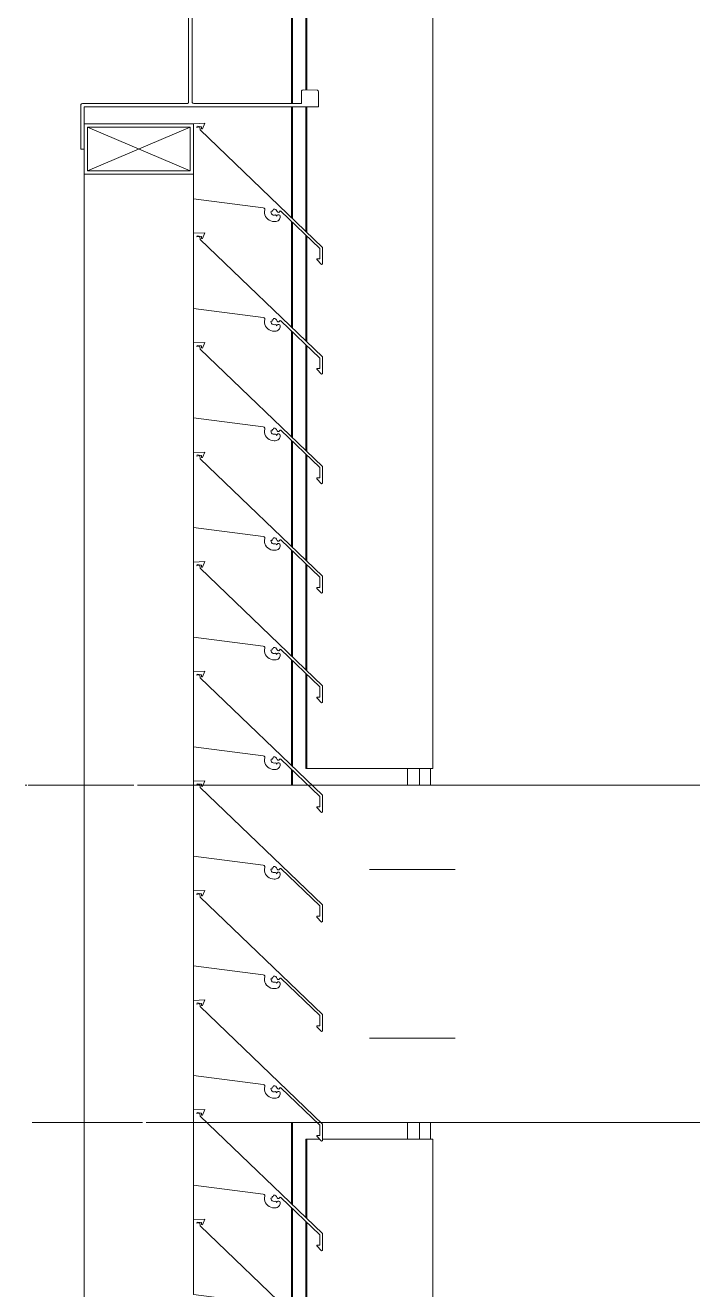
# Model space of a CAD drawing. Header units: millimetres. Extents: x -220592 to 404889, y -217665 to 38245.
# Drawn here: x 36718 to 37114, y -33871 to -33121 of the extents above; entities that cross this region are included whole.
import ezdxf

# ---------------------------------------------------------------- set-up
doc = ezdxf.new("R2010")
doc.units = ezdxf.units.MM
doc.linetypes.add('XKITLINE00', pattern=[0])
doc.linetypes.add('XKITLINE02', pattern=[4, 2, -2])
doc.layers.add('000 - 0_HIDE_OBJ_FRAMING_DEF_SUB_1', color=7, linetype='Continuous')
doc.layers.add('Bolt', color=7, linetype='Continuous', lineweight=0)
doc.layers.add('Part', color=7, linetype='Continuous', lineweight=0)

# ---------------------------------------------------------------- blocks, each defined once
blk = doc.blocks.new('*A13615')
at = {"layer": 'Part', "color": 7, "linetype": 'XKITLINE00', "lineweight": 0}
for p, q in [((-80.247799, 179.232111), (-80.247799, 188.152111)), ((-81.087973, 183.176245), (-81.087973, 184.136174)), ((-81.081868, 183.176246), (-81.081868, 184.136182)), ((-81.002505, 183.256123), (-81.002505, 184.056848)), ((-80.9964, 183.256069), (-80.9964, 184.056794)), ((-81.087973, 182.499842), (-81.087973, 183.156245)), ((-81.081868, 182.49398), (-81.081868, 183.156246)), ((-81.002505, 182.417777), (-81.002505, 183.15626)), ((-80.9964, 182.411916), (-80.9964, 183.156261)), ((-81.087973, 181.849842), (-81.087973, 182.478735)), ((-81.081868, 181.84398), (-81.081868, 182.472884)), ((-81.002505, 181.767777), (-81.002505, 182.396823)), ((-80.9964, 181.761916), (-80.9964, 182.390973)), ((-81.087973, 181.199842), (-81.087973, 181.828735)), ((-81.081868, 181.19398), (-81.081868, 181.822884)), ((-81.002505, 181.117777), (-81.002505, 181.746823)), ((-80.9964, 181.111916), (-80.9964, 181.740973)), ((-81.087973, 180.549842), (-81.087973, 181.178735)), ((-81.081868, 180.54398), (-81.081868, 181.172884)), ((-81.002505, 180.467777), (-81.002505, 181.096823)), ((-80.9964, 180.461916), (-80.9964, 181.090973)), ((-81.087973, 179.899842), (-81.087973, 180.528735)), ((-81.081868, 179.89398), (-81.081868, 180.522884)), ((-81.002505, 179.817777), (-81.002505, 180.446823)), ((-80.9964, 179.811916), (-80.9964, 180.440973)), ((-81.087973, 179.249842), (-81.087973, 179.878735)), ((-81.081868, 179.24398), (-81.081868, 179.872884)), ((-81.002505, 179.232111), (-81.002505, 179.796823)), ((-80.9964, 179.232111), (-80.9964, 179.790973)), ((-81.087973, 179.132111), (-81.087973, 179.228735)), ((-81.081868, 179.132111), (-81.081868, 179.222884)), ((-81.002505, 179.232111), (-80.9964, 179.232111)), ((-80.9964, 179.232111), (-80.247799, 179.232111)), ((-80.398146, 179.132111), (-80.398146, 179.232111)), ((-80.32794, 179.132111), (-80.32794, 179.232111)), ((-80.263061, 179.132111), (-80.263061, 179.232111))]:
    blk.add_line(p, q, dxfattribs=at)
blk = doc.blocks.new('*A13619')
at = {"layer": 'Bolt', "color": 7, "linetype": 'XKITLINE02', "lineweight": 0}
for p, q in [((-80.146082, 177.632098), (-80.624399, 177.632098)), ((-80.115732, 177.632098), (-80.594049, 177.632098))]:
    blk.add_line(p, q, dxfattribs=at)
blk = doc.blocks.new('*A13620')
at = {"layer": 'Bolt', "color": 7, "linetype": 'XKITLINE02', "lineweight": 0}
for p, q in [((-80.146082, 178.632111), (-80.624399, 178.632111)), ((-80.115732, 178.632111), (-80.594049, 178.632111))]:
    blk.add_line(p, q, dxfattribs=at)
blk = doc.blocks.new('*A14421')
at = {"layer": 'Part', "color": 7, "linetype": 'XKITLINE00', "lineweight": 0}
for p, q in [((-81.668236, 176.556123), (-81.668243, 176.110453)), ((-81.60055, 176.558745), (-81.668236, 176.556123)), ((-81.616085, 176.525258), (-81.60055, 176.558745)), ((-81.648356, 176.534428), (-81.64632, 176.541001)), ((-81.63134, 176.537332), (-81.648356, 176.534428)), ((-81.64632, 176.541001), (-81.621337, 176.537861)), ((-81.628443, 176.518789), (-81.63134, 176.537332)), ((-80.903321, 175.822543), (-81.628443, 176.518789)), ((-81.621337, 176.537861), (-81.621208, 176.52567)), ((-81.621208, 176.52567), (-81.616085, 176.525258)), ((-81.668243, 176.110453), (-81.254237, 176.057423)), ((-81.254237, 176.057423), (-81.249162, 176.055233)), ((-81.249162, 176.055233), (-81.246025, 176.050681)), ((-81.245786, 176.045159), (-81.247272, 176.035025)), ((-81.247272, 176.035025), (-81.246897, 176.024789)), ((-81.246025, 176.050681), (-81.245786, 176.045159)), ((-81.209279, 176.033625), (-81.201573, 176.034731)), ((-81.20871, 176.027141), (-81.209279, 176.033625)), ((-81.205908, 176.021267), (-81.20871, 176.027141)), ((-81.202743, 176.041791), (-81.195578, 176.042735)), ((-81.201573, 176.034731), (-81.202743, 176.041791)), ((-81.195578, 176.042735), (-81.193256, 176.050125)), ((-81.193256, 176.050125), (-81.186584, 176.049703)), ((-81.186584, 176.049703), (-81.180508, 176.046913)), ((-81.180508, 176.046913), (-81.175841, 176.042126)), ((-81.175841, 176.042126), (-81.172727, 176.034553)), ((-81.172727, 176.034553), (-81.168544, 176.030396)), ((-81.168544, 176.030396), (-81.16265, 176.03019)), ((-81.16265, 176.03019), (-81.158186, 176.034044)), ((-81.158186, 176.034044), (-81.154531, 176.038671)), ((-81.154531, 176.038671), (-81.149372, 176.037579)), ((-81.149372, 176.037579), (-80.918356, 175.816176)), ((-81.246897, 176.024789), (-81.244674, 176.01479)), ((-81.244674, 176.01479), (-81.240676, 176.00536)), ((-81.240676, 176.00536), (-81.235036, 175.99681)), ((-81.235036, 175.99681), (-81.22794, 175.989423)), ((-81.22794, 175.989423), (-81.219624, 175.983445)), ((-81.219624, 175.983445), (-81.210361, 175.979072)), ((-81.210361, 175.979072), (-81.20046, 175.976449)), ((-81.201226, 176.016745), (-81.205908, 176.021267)), ((-81.195258, 176.014147), (-81.201226, 176.016745)), ((-81.20046, 175.976449), (-81.190247, 175.975664)), ((-81.188758, 176.013803), (-81.195258, 176.014147)), ((-81.190247, 175.975664), (-81.183448, 175.975762)), ((-81.18284, 176.014708), (-81.188758, 176.013803)), ((-81.183448, 175.975762), (-81.17772, 175.976398)), ((-81.178029, 176.012301), (-81.18284, 176.014708)), ((-81.175999, 176.00732), (-81.178029, 176.012301)), ((-81.17772, 175.976398), (-81.172219, 175.978117)), ((-81.173057, 176.012792), (-81.175999, 176.00732)), ((-81.1679, 176.01601), (-81.173057, 176.012792)), ((-81.172219, 175.978117), (-81.167149, 175.980857)), ((-81.161823, 176.015998), (-81.1679, 176.01601)), ((-81.167149, 175.980857), (-81.162695, 175.984515)), ((-81.162695, 175.984515), (-81.159024, 175.988958)), ((-81.156679, 176.012761), (-81.161823, 176.015998)), ((-81.159024, 175.988958), (-81.15627, 175.994021)), ((-81.154039, 176.007287), (-81.156679, 176.012761)), ((-81.15627, 175.994021), (-81.154535, 175.999517)), ((-81.154535, 175.999517), (-81.154039, 176.007287)), ((-80.918356, 175.816176), (-80.918699, 175.75483)), ((-80.903874, 175.723392), (-80.903321, 175.822543)), ((-80.936119, 175.754733), (-80.937204, 175.749812)), ((-80.937204, 175.749812), (-80.908555, 175.720923)), ((-80.918699, 175.75483), (-80.936119, 175.754733)), ((-80.908555, 175.720923), (-80.903874, 175.723392))]:
    blk.add_line(p, q, dxfattribs=at)
blk = doc.blocks.new('*A14422')
at = {"layer": 'Part', "color": 7, "linetype": 'XKITLINE00', "lineweight": 0}
for p, q in [((-81.668236, 177.206123), (-81.668243, 176.760453)), ((-81.60055, 177.208745), (-81.668236, 177.206123)), ((-81.648356, 177.184428), (-81.64632, 177.191001)), ((-81.63134, 177.187332), (-81.648356, 177.184428)), ((-81.64632, 177.191001), (-81.621337, 177.187861)), ((-81.628443, 177.168789), (-81.63134, 177.187332)), ((-80.903321, 176.472543), (-81.628443, 177.168789)), ((-81.621337, 177.187861), (-81.621208, 177.17567)), ((-81.621208, 177.17567), (-81.616085, 177.175258)), ((-81.616085, 177.175258), (-81.60055, 177.208745)), ((-81.668243, 176.760453), (-81.254237, 176.707423)), ((-81.254237, 176.707423), (-81.249162, 176.705233)), ((-81.249162, 176.705233), (-81.246025, 176.700681)), ((-81.246025, 176.700681), (-81.245786, 176.695159)), ((-81.195578, 176.692735), (-81.193256, 176.700125)), ((-81.193256, 176.700125), (-81.186584, 176.699703)), ((-81.245786, 176.695159), (-81.247272, 176.685025)), ((-81.247272, 176.685025), (-81.246897, 176.674789)), ((-81.246897, 176.674789), (-81.244674, 176.66479)), ((-81.244674, 176.66479), (-81.240676, 176.65536)), ((-81.240676, 176.65536), (-81.235036, 176.64681)), ((-81.235036, 176.64681), (-81.22794, 176.639423)), ((-81.22794, 176.639423), (-81.219624, 176.633445)), ((-81.219624, 176.633445), (-81.210361, 176.629072)), ((-81.210361, 176.629072), (-81.20046, 176.626449)), ((-81.209279, 176.683625), (-81.201573, 176.684731)), ((-81.20871, 176.677141), (-81.209279, 176.683625)), ((-81.205908, 176.671267), (-81.20871, 176.677141)), ((-81.201226, 176.666745), (-81.205908, 176.671267)), ((-81.202743, 176.691791), (-81.195578, 176.692735)), ((-81.201573, 176.684731), (-81.202743, 176.691791)), ((-81.195258, 176.664147), (-81.201226, 176.666745)), ((-81.20046, 176.626449), (-81.190247, 176.625664)), ((-81.188758, 176.663803), (-81.195258, 176.664147)), ((-81.190247, 176.625664), (-81.183448, 176.625762)), ((-81.18284, 176.664708), (-81.188758, 176.663803)), ((-81.186584, 176.699703), (-81.180508, 176.696913)), ((-81.183448, 176.625762), (-81.17772, 176.626398)), ((-81.178029, 176.662301), (-81.18284, 176.664708)), ((-81.180508, 176.696913), (-81.175841, 176.692126)), ((-81.175999, 176.65732), (-81.178029, 176.662301)), ((-81.17772, 176.626398), (-81.172219, 176.628117)), ((-81.173057, 176.662792), (-81.175999, 176.65732)), ((-81.175841, 176.692126), (-81.172727, 176.684553)), ((-81.1679, 176.66601), (-81.173057, 176.662792)), ((-81.172727, 176.684553), (-81.168544, 176.680396)), ((-81.172219, 176.628117), (-81.167149, 176.630857)), ((-81.168544, 176.680396), (-81.16265, 176.68019)), ((-81.161823, 176.665998), (-81.1679, 176.66601)), ((-81.167149, 176.630857), (-81.162695, 176.634515)), ((-81.162695, 176.634515), (-81.159024, 176.638958)), ((-81.16265, 176.68019), (-81.158186, 176.684044)), ((-81.156679, 176.662761), (-81.161823, 176.665998)), ((-81.159024, 176.638958), (-81.15627, 176.644021)), ((-81.158186, 176.684044), (-81.154531, 176.688671)), ((-81.154039, 176.657287), (-81.156679, 176.662761)), ((-81.15627, 176.644021), (-81.154535, 176.649517)), ((-81.154535, 176.649517), (-81.154039, 176.657287)), ((-81.154531, 176.688671), (-81.149372, 176.687579)), ((-81.149372, 176.687579), (-80.918356, 176.466176)), ((-80.936119, 176.404733), (-80.937204, 176.399812)), ((-80.918699, 176.40483), (-80.936119, 176.404733)), ((-80.918356, 176.466176), (-80.918699, 176.40483)), ((-80.903874, 176.373392), (-80.903321, 176.472543)), ((-80.937204, 176.399812), (-80.908555, 176.370923)), ((-80.908555, 176.370923), (-80.903874, 176.373392))]:
    blk.add_line(p, q, dxfattribs=at)
blk = doc.blocks.new('*A14423')
at = {"layer": 'Part', "color": 7, "linetype": 'XKITLINE00', "lineweight": 0}
for p, q in [((-81.668236, 177.856123), (-81.668243, 177.410453)), ((-81.60055, 177.858745), (-81.668236, 177.856123)), ((-81.648356, 177.834428), (-81.64632, 177.841001)), ((-81.63134, 177.837332), (-81.648356, 177.834428)), ((-81.64632, 177.841001), (-81.621337, 177.837861)), ((-81.628443, 177.818789), (-81.63134, 177.837332)), ((-81.621337, 177.837861), (-81.621208, 177.82567)), ((-81.621208, 177.82567), (-81.616085, 177.825258)), ((-81.616085, 177.825258), (-81.60055, 177.858745)), ((-80.903321, 177.122543), (-81.628443, 177.818789)), ((-81.668243, 177.410453), (-81.254237, 177.357423)), ((-81.254237, 177.357423), (-81.249162, 177.355233)), ((-81.249162, 177.355233), (-81.246025, 177.350681)), ((-81.245786, 177.345159), (-81.247272, 177.335025)), ((-81.247272, 177.335025), (-81.246897, 177.324789)), ((-81.246897, 177.324789), (-81.244674, 177.31479)), ((-81.246025, 177.350681), (-81.245786, 177.345159)), ((-81.244674, 177.31479), (-81.240676, 177.30536)), ((-81.240676, 177.30536), (-81.235036, 177.29681)), ((-81.209279, 177.333625), (-81.201573, 177.334731)), ((-81.20871, 177.327141), (-81.209279, 177.333625)), ((-81.205908, 177.321267), (-81.20871, 177.327141)), ((-81.201226, 177.316745), (-81.205908, 177.321267)), ((-81.202743, 177.341791), (-81.195578, 177.342735)), ((-81.201573, 177.334731), (-81.202743, 177.341791)), ((-81.195258, 177.314147), (-81.201226, 177.316745)), ((-81.195578, 177.342735), (-81.193256, 177.350125)), ((-81.188758, 177.313803), (-81.195258, 177.314147)), ((-81.193256, 177.350125), (-81.186584, 177.349703)), ((-81.18284, 177.314708), (-81.188758, 177.313803)), ((-81.186584, 177.349703), (-81.180508, 177.346913)), ((-81.178029, 177.312301), (-81.18284, 177.314708)), ((-81.180508, 177.346913), (-81.175841, 177.342126)), ((-81.175999, 177.30732), (-81.178029, 177.312301)), ((-81.173057, 177.312792), (-81.175999, 177.30732)), ((-81.175841, 177.342126), (-81.172727, 177.334553)), ((-81.1679, 177.31601), (-81.173057, 177.312792)), ((-81.172727, 177.334553), (-81.168544, 177.330396)), ((-81.168544, 177.330396), (-81.16265, 177.33019)), ((-81.161823, 177.315998), (-81.1679, 177.31601)), ((-81.16265, 177.33019), (-81.158186, 177.334044)), ((-81.156679, 177.312761), (-81.161823, 177.315998)), ((-81.158186, 177.334044), (-81.154531, 177.338671)), ((-81.154039, 177.307287), (-81.156679, 177.312761)), ((-81.154535, 177.299517), (-81.154039, 177.307287)), ((-81.154531, 177.338671), (-81.149372, 177.337579)), ((-81.149372, 177.337579), (-80.918356, 177.116176)), ((-81.235036, 177.29681), (-81.22794, 177.289423)), ((-81.22794, 177.289423), (-81.219624, 177.283445)), ((-81.219624, 177.283445), (-81.210361, 177.279072)), ((-81.210361, 177.279072), (-81.20046, 177.276449)), ((-81.20046, 177.276449), (-81.190247, 177.275664)), ((-81.190247, 177.275664), (-81.183448, 177.275762)), ((-81.183448, 177.275762), (-81.17772, 177.276398)), ((-81.17772, 177.276398), (-81.172219, 177.278117)), ((-81.172219, 177.278117), (-81.167149, 177.280857)), ((-81.167149, 177.280857), (-81.162695, 177.284515)), ((-81.162695, 177.284515), (-81.159024, 177.288958)), ((-81.159024, 177.288958), (-81.15627, 177.294021)), ((-81.15627, 177.294021), (-81.154535, 177.299517)), ((-80.918356, 177.116176), (-80.918699, 177.05483)), ((-80.903874, 177.023392), (-80.903321, 177.122543)), ((-80.936119, 177.054733), (-80.937204, 177.049812)), ((-80.937204, 177.049812), (-80.908555, 177.020923)), ((-80.918699, 177.05483), (-80.936119, 177.054733)), ((-80.908555, 177.020923), (-80.903874, 177.023392))]:
    blk.add_line(p, q, dxfattribs=at)
blk = doc.blocks.new('*A14424')
at = {"layer": 'Part', "color": 7, "linetype": 'XKITLINE00', "lineweight": 0}
for p, q in [((-81.668236, 178.506123), (-81.668243, 178.060453)), ((-81.60055, 178.508745), (-81.668236, 178.506123)), ((-81.616085, 178.475258), (-81.60055, 178.508745)), ((-81.648356, 178.484428), (-81.64632, 178.491001)), ((-81.63134, 178.487332), (-81.648356, 178.484428)), ((-81.64632, 178.491001), (-81.621337, 178.487861)), ((-81.628443, 178.468789), (-81.63134, 178.487332)), ((-80.903321, 177.772543), (-81.628443, 178.468789)), ((-81.621337, 178.487861), (-81.621208, 178.47567)), ((-81.621208, 178.47567), (-81.616085, 178.475258)), ((-81.668243, 178.060453), (-81.254237, 178.007423)), ((-81.254237, 178.007423), (-81.249162, 178.005233)), ((-81.249162, 178.005233), (-81.246025, 178.000681)), ((-81.245786, 177.995159), (-81.247272, 177.985025)), ((-81.247272, 177.985025), (-81.246897, 177.974789)), ((-81.246025, 178.000681), (-81.245786, 177.995159)), ((-81.209279, 177.983625), (-81.201573, 177.984731)), ((-81.20871, 177.977141), (-81.209279, 177.983625)), ((-81.205908, 177.971267), (-81.20871, 177.977141)), ((-81.202743, 177.991791), (-81.195578, 177.992735)), ((-81.201573, 177.984731), (-81.202743, 177.991791)), ((-81.195578, 177.992735), (-81.193256, 178.000125)), ((-81.193256, 178.000125), (-81.186584, 177.999703)), ((-81.186584, 177.999703), (-81.180508, 177.996913)), ((-81.180508, 177.996913), (-81.175841, 177.992126)), ((-81.175841, 177.992126), (-81.172727, 177.984553)), ((-81.172727, 177.984553), (-81.168544, 177.980396)), ((-81.168544, 177.980396), (-81.16265, 177.98019)), ((-81.16265, 177.98019), (-81.158186, 177.984044)), ((-81.158186, 177.984044), (-81.154531, 177.988671)), ((-81.154531, 177.988671), (-81.149372, 177.987579)), ((-81.149372, 177.987579), (-80.918356, 177.766176)), ((-81.246897, 177.974789), (-81.244674, 177.96479)), ((-81.244674, 177.96479), (-81.240676, 177.95536)), ((-81.240676, 177.95536), (-81.235036, 177.94681)), ((-81.235036, 177.94681), (-81.22794, 177.939423)), ((-81.22794, 177.939423), (-81.219624, 177.933445)), ((-81.219624, 177.933445), (-81.210361, 177.929072)), ((-81.210361, 177.929072), (-81.20046, 177.926449)), ((-81.201226, 177.966745), (-81.205908, 177.971267)), ((-81.195258, 177.964147), (-81.201226, 177.966745)), ((-81.20046, 177.926449), (-81.190247, 177.925664)), ((-81.188758, 177.963803), (-81.195258, 177.964147)), ((-81.190247, 177.925664), (-81.183448, 177.925762)), ((-81.18284, 177.964708), (-81.188758, 177.963803)), ((-81.183448, 177.925762), (-81.17772, 177.926398)), ((-81.178029, 177.962301), (-81.18284, 177.964708)), ((-81.175999, 177.95732), (-81.178029, 177.962301)), ((-81.17772, 177.926398), (-81.172219, 177.928117)), ((-81.173057, 177.962792), (-81.175999, 177.95732)), ((-81.1679, 177.96601), (-81.173057, 177.962792)), ((-81.172219, 177.928117), (-81.167149, 177.930857)), ((-81.161823, 177.965998), (-81.1679, 177.96601)), ((-81.167149, 177.930857), (-81.162695, 177.934515)), ((-81.162695, 177.934515), (-81.159024, 177.938958)), ((-81.156679, 177.962761), (-81.161823, 177.965998)), ((-81.159024, 177.938958), (-81.15627, 177.944021)), ((-81.154039, 177.957287), (-81.156679, 177.962761)), ((-81.15627, 177.944021), (-81.154535, 177.949517)), ((-81.154535, 177.949517), (-81.154039, 177.957287)), ((-80.918356, 177.766176), (-80.918699, 177.70483)), ((-80.903874, 177.673392), (-80.903321, 177.772543)), ((-80.936119, 177.704733), (-80.937204, 177.699812)), ((-80.937204, 177.699812), (-80.908555, 177.670923)), ((-80.918699, 177.70483), (-80.936119, 177.704733)), ((-80.908555, 177.670923), (-80.903874, 177.673392))]:
    blk.add_line(p, q, dxfattribs=at)
blk = doc.blocks.new('*A14425')
at = {"layer": 'Part', "color": 7, "linetype": 'XKITLINE00', "lineweight": 0}
for p, q in [((-81.668236, 179.156123), (-81.668243, 178.710453)), ((-81.60055, 179.158745), (-81.668236, 179.156123)), ((-81.648356, 179.134428), (-81.64632, 179.141001)), ((-81.63134, 179.137332), (-81.648356, 179.134428)), ((-81.64632, 179.141001), (-81.621337, 179.137861)), ((-81.628443, 179.118789), (-81.63134, 179.137332)), ((-80.903321, 178.422543), (-81.628443, 179.118789)), ((-81.621337, 179.137861), (-81.621208, 179.12567)), ((-81.621208, 179.12567), (-81.616085, 179.125258)), ((-81.616085, 179.125258), (-81.60055, 179.158745)), ((-81.668243, 178.710453), (-81.254237, 178.657423)), ((-81.254237, 178.657423), (-81.249162, 178.655233)), ((-81.249162, 178.655233), (-81.246025, 178.650681)), ((-81.246025, 178.650681), (-81.245786, 178.645159)), ((-81.195578, 178.642735), (-81.193256, 178.650125)), ((-81.193256, 178.650125), (-81.186584, 178.649703)), ((-81.245786, 178.645159), (-81.247272, 178.635025)), ((-81.247272, 178.635025), (-81.246897, 178.624789)), ((-81.246897, 178.624789), (-81.244674, 178.61479)), ((-81.244674, 178.61479), (-81.240676, 178.60536)), ((-81.240676, 178.60536), (-81.235036, 178.59681)), ((-81.235036, 178.59681), (-81.22794, 178.589423)), ((-81.22794, 178.589423), (-81.219624, 178.583445)), ((-81.219624, 178.583445), (-81.210361, 178.579072)), ((-81.210361, 178.579072), (-81.20046, 178.576449)), ((-81.209279, 178.633625), (-81.201573, 178.634731)), ((-81.20871, 178.627141), (-81.209279, 178.633625)), ((-81.205908, 178.621267), (-81.20871, 178.627141)), ((-81.201226, 178.616745), (-81.205908, 178.621267)), ((-81.202743, 178.641791), (-81.195578, 178.642735)), ((-81.201573, 178.634731), (-81.202743, 178.641791)), ((-81.195258, 178.614147), (-81.201226, 178.616745)), ((-81.20046, 178.576449), (-81.190247, 178.575664)), ((-81.188758, 178.613803), (-81.195258, 178.614147)), ((-81.190247, 178.575664), (-81.183448, 178.575762)), ((-81.18284, 178.614708), (-81.188758, 178.613803)), ((-81.186584, 178.649703), (-81.180508, 178.646913)), ((-81.183448, 178.575762), (-81.17772, 178.576398)), ((-81.178029, 178.612301), (-81.18284, 178.614708)), ((-81.180508, 178.646913), (-81.175841, 178.642126)), ((-81.175999, 178.60732), (-81.178029, 178.612301)), ((-81.17772, 178.576398), (-81.172219, 178.578117)), ((-81.173057, 178.612792), (-81.175999, 178.60732)), ((-81.175841, 178.642126), (-81.172727, 178.634553)), ((-81.1679, 178.61601), (-81.173057, 178.612792)), ((-81.172727, 178.634553), (-81.168544, 178.630396)), ((-81.172219, 178.578117), (-81.167149, 178.580857)), ((-81.168544, 178.630396), (-81.16265, 178.63019)), ((-81.161823, 178.615998), (-81.1679, 178.61601)), ((-81.167149, 178.580857), (-81.162695, 178.584515)), ((-81.162695, 178.584515), (-81.159024, 178.588958)), ((-81.16265, 178.63019), (-81.158186, 178.634044)), ((-81.156679, 178.612761), (-81.161823, 178.615998)), ((-81.159024, 178.588958), (-81.15627, 178.594021)), ((-81.158186, 178.634044), (-81.154531, 178.638671)), ((-81.154039, 178.607287), (-81.156679, 178.612761)), ((-81.15627, 178.594021), (-81.154535, 178.599517)), ((-81.154535, 178.599517), (-81.154039, 178.607287)), ((-81.154531, 178.638671), (-81.149372, 178.637579)), ((-81.149372, 178.637579), (-80.918356, 178.416176)), ((-80.936119, 178.354733), (-80.937204, 178.349812)), ((-80.918699, 178.35483), (-80.936119, 178.354733)), ((-80.918356, 178.416176), (-80.918699, 178.35483)), ((-80.903874, 178.323392), (-80.903321, 178.422543)), ((-80.937204, 178.349812), (-80.908555, 178.320923)), ((-80.908555, 178.320923), (-80.903874, 178.323392))]:
    blk.add_line(p, q, dxfattribs=at)
blk = doc.blocks.new('*A14426')
at = {"layer": 'Part', "color": 7, "linetype": 'XKITLINE00', "lineweight": 0}
for p, q in [((-81.668236, 179.806123), (-81.668243, 179.360453)), ((-81.60055, 179.808745), (-81.668236, 179.806123)), ((-81.648356, 179.784428), (-81.64632, 179.791001)), ((-81.63134, 179.787332), (-81.648356, 179.784428)), ((-81.64632, 179.791001), (-81.621337, 179.787861)), ((-81.628443, 179.768789), (-81.63134, 179.787332)), ((-81.621337, 179.787861), (-81.621208, 179.77567)), ((-81.621208, 179.77567), (-81.616085, 179.775258)), ((-81.616085, 179.775258), (-81.60055, 179.808745)), ((-80.903321, 179.072543), (-81.628443, 179.768789)), ((-81.668243, 179.360453), (-81.254237, 179.307423)), ((-81.254237, 179.307423), (-81.249162, 179.305233)), ((-81.249162, 179.305233), (-81.246025, 179.300681)), ((-81.245786, 179.295159), (-81.247272, 179.285025)), ((-81.247272, 179.285025), (-81.246897, 179.274789)), ((-81.246897, 179.274789), (-81.244674, 179.26479)), ((-81.246025, 179.300681), (-81.245786, 179.295159)), ((-81.244674, 179.26479), (-81.240676, 179.25536)), ((-81.240676, 179.25536), (-81.235036, 179.24681)), ((-81.209279, 179.283625), (-81.201573, 179.284731)), ((-81.20871, 179.277141), (-81.209279, 179.283625)), ((-81.205908, 179.271267), (-81.20871, 179.277141)), ((-81.201226, 179.266745), (-81.205908, 179.271267)), ((-81.202743, 179.291791), (-81.195578, 179.292735)), ((-81.201573, 179.284731), (-81.202743, 179.291791)), ((-81.195258, 179.264147), (-81.201226, 179.266745)), ((-81.195578, 179.292735), (-81.193256, 179.300125)), ((-81.188758, 179.263803), (-81.195258, 179.264147)), ((-81.193256, 179.300125), (-81.186584, 179.299703)), ((-81.18284, 179.264708), (-81.188758, 179.263803)), ((-81.186584, 179.299703), (-81.180508, 179.296913)), ((-81.178029, 179.262301), (-81.18284, 179.264708)), ((-81.180508, 179.296913), (-81.175841, 179.292126)), ((-81.175999, 179.25732), (-81.178029, 179.262301)), ((-81.173057, 179.262792), (-81.175999, 179.25732)), ((-81.175841, 179.292126), (-81.172727, 179.284553)), ((-81.1679, 179.26601), (-81.173057, 179.262792)), ((-81.172727, 179.284553), (-81.168544, 179.280396)), ((-81.168544, 179.280396), (-81.16265, 179.28019)), ((-81.161823, 179.265998), (-81.1679, 179.26601)), ((-81.16265, 179.28019), (-81.158186, 179.284044)), ((-81.156679, 179.262761), (-81.161823, 179.265998)), ((-81.158186, 179.284044), (-81.154531, 179.288671)), ((-81.154039, 179.257287), (-81.156679, 179.262761)), ((-81.154535, 179.249517), (-81.154039, 179.257287)), ((-81.154531, 179.288671), (-81.149372, 179.287579)), ((-81.149372, 179.287579), (-80.918356, 179.066176)), ((-81.235036, 179.24681), (-81.22794, 179.239423)), ((-81.22794, 179.239423), (-81.219624, 179.233445)), ((-81.219624, 179.233445), (-81.210361, 179.229072)), ((-81.210361, 179.229072), (-81.20046, 179.226449)), ((-81.20046, 179.226449), (-81.190247, 179.225664)), ((-81.190247, 179.225664), (-81.183448, 179.225762)), ((-81.183448, 179.225762), (-81.17772, 179.226398)), ((-81.17772, 179.226398), (-81.172219, 179.228117)), ((-81.172219, 179.228117), (-81.167149, 179.230857)), ((-81.167149, 179.230857), (-81.162695, 179.234515)), ((-81.162695, 179.234515), (-81.159024, 179.238958)), ((-81.159024, 179.238958), (-81.15627, 179.244021)), ((-81.15627, 179.244021), (-81.154535, 179.249517)), ((-80.918356, 179.066176), (-80.918699, 179.00483)), ((-80.903874, 178.973392), (-80.903321, 179.072543)), ((-80.936119, 179.004733), (-80.937204, 178.999812)), ((-80.937204, 178.999812), (-80.908555, 178.970923)), ((-80.918699, 179.00483), (-80.936119, 179.004733)), ((-80.908555, 178.970923), (-80.903874, 178.973392))]:
    blk.add_line(p, q, dxfattribs=at)
blk = doc.blocks.new('*A14427')
at = {"layer": 'Part', "color": 7, "linetype": 'XKITLINE00', "lineweight": 0}
for p, q in [((-81.668236, 180.456123), (-81.668243, 180.010453)), ((-81.60055, 180.458745), (-81.668236, 180.456123)), ((-81.616085, 180.425258), (-81.60055, 180.458745)), ((-81.648356, 180.434428), (-81.64632, 180.441001)), ((-81.63134, 180.437332), (-81.648356, 180.434428)), ((-81.64632, 180.441001), (-81.621337, 180.437861)), ((-81.628443, 180.418789), (-81.63134, 180.437332)), ((-80.903321, 179.722543), (-81.628443, 180.418789)), ((-81.621337, 180.437861), (-81.621208, 180.42567)), ((-81.621208, 180.42567), (-81.616085, 180.425258)), ((-81.668243, 180.010453), (-81.254237, 179.957423)), ((-81.254237, 179.957423), (-81.249162, 179.955233)), ((-81.249162, 179.955233), (-81.246025, 179.950681)), ((-81.245786, 179.945159), (-81.247272, 179.935025)), ((-81.247272, 179.935025), (-81.246897, 179.924789)), ((-81.246025, 179.950681), (-81.245786, 179.945159)), ((-81.209279, 179.933625), (-81.201573, 179.934731)), ((-81.20871, 179.927141), (-81.209279, 179.933625)), ((-81.205908, 179.921267), (-81.20871, 179.927141)), ((-81.202743, 179.941791), (-81.195578, 179.942735)), ((-81.201573, 179.934731), (-81.202743, 179.941791)), ((-81.195578, 179.942735), (-81.193256, 179.950125)), ((-81.193256, 179.950125), (-81.186584, 179.949703)), ((-81.186584, 179.949703), (-81.180508, 179.946913)), ((-81.180508, 179.946913), (-81.175841, 179.942126)), ((-81.175841, 179.942126), (-81.172727, 179.934553)), ((-81.172727, 179.934553), (-81.168544, 179.930396)), ((-81.168544, 179.930396), (-81.16265, 179.93019)), ((-81.16265, 179.93019), (-81.158186, 179.934044)), ((-81.158186, 179.934044), (-81.154531, 179.938671)), ((-81.154531, 179.938671), (-81.149372, 179.937579)), ((-81.149372, 179.937579), (-80.918356, 179.716176)), ((-81.246897, 179.924789), (-81.244674, 179.91479)), ((-81.244674, 179.91479), (-81.240676, 179.90536)), ((-81.240676, 179.90536), (-81.235036, 179.89681)), ((-81.235036, 179.89681), (-81.22794, 179.889423)), ((-81.22794, 179.889423), (-81.219624, 179.883445)), ((-81.219624, 179.883445), (-81.210361, 179.879072)), ((-81.210361, 179.879072), (-81.20046, 179.876449)), ((-81.201226, 179.916745), (-81.205908, 179.921267)), ((-81.195258, 179.914147), (-81.201226, 179.916745)), ((-81.20046, 179.876449), (-81.190247, 179.875664)), ((-81.188758, 179.913803), (-81.195258, 179.914147)), ((-81.190247, 179.875664), (-81.183448, 179.875762)), ((-81.18284, 179.914708), (-81.188758, 179.913803)), ((-81.183448, 179.875762), (-81.17772, 179.876398)), ((-81.178029, 179.912301), (-81.18284, 179.914708)), ((-81.175999, 179.90732), (-81.178029, 179.912301)), ((-81.17772, 179.876398), (-81.172219, 179.878117)), ((-81.173057, 179.912792), (-81.175999, 179.90732)), ((-81.1679, 179.91601), (-81.173057, 179.912792)), ((-81.172219, 179.878117), (-81.167149, 179.880857)), ((-81.161823, 179.915998), (-81.1679, 179.91601)), ((-81.167149, 179.880857), (-81.162695, 179.884515)), ((-81.162695, 179.884515), (-81.159024, 179.888958)), ((-81.156679, 179.912761), (-81.161823, 179.915998)), ((-81.159024, 179.888958), (-81.15627, 179.894021)), ((-81.154039, 179.907287), (-81.156679, 179.912761)), ((-81.15627, 179.894021), (-81.154535, 179.899517)), ((-81.154535, 179.899517), (-81.154039, 179.907287)), ((-80.918356, 179.716176), (-80.918699, 179.65483)), ((-80.903874, 179.623392), (-80.903321, 179.722543)), ((-80.936119, 179.654733), (-80.937204, 179.649812)), ((-80.937204, 179.649812), (-80.908555, 179.620923)), ((-80.918699, 179.65483), (-80.936119, 179.654733)), ((-80.908555, 179.620923), (-80.903874, 179.623392))]:
    blk.add_line(p, q, dxfattribs=at)
blk = doc.blocks.new('*A14428')
at = {"layer": 'Part', "color": 7, "linetype": 'XKITLINE00', "lineweight": 0}
for p, q in [((-81.668236, 181.106123), (-81.668243, 180.660453)), ((-81.60055, 181.108745), (-81.668236, 181.106123)), ((-81.648356, 181.084428), (-81.64632, 181.091001)), ((-81.63134, 181.087332), (-81.648356, 181.084428)), ((-81.64632, 181.091001), (-81.621337, 181.087861)), ((-81.628443, 181.068789), (-81.63134, 181.087332)), ((-80.903321, 180.372543), (-81.628443, 181.068789)), ((-81.621337, 181.087861), (-81.621208, 181.07567)), ((-81.621208, 181.07567), (-81.616085, 181.075258)), ((-81.616085, 181.075258), (-81.60055, 181.108745)), ((-81.668243, 180.660453), (-81.254237, 180.607423)), ((-81.254237, 180.607423), (-81.249162, 180.605233)), ((-81.249162, 180.605233), (-81.246025, 180.600681)), ((-81.246025, 180.600681), (-81.245786, 180.595159)), ((-81.195578, 180.592735), (-81.193256, 180.600125)), ((-81.193256, 180.600125), (-81.186584, 180.599703)), ((-81.245786, 180.595159), (-81.247272, 180.585025)), ((-81.247272, 180.585025), (-81.246897, 180.574789)), ((-81.246897, 180.574789), (-81.244674, 180.56479)), ((-81.244674, 180.56479), (-81.240676, 180.55536)), ((-81.240676, 180.55536), (-81.235036, 180.54681)), ((-81.235036, 180.54681), (-81.22794, 180.539423)), ((-81.22794, 180.539423), (-81.219624, 180.533445)), ((-81.219624, 180.533445), (-81.210361, 180.529072)), ((-81.210361, 180.529072), (-81.20046, 180.526449)), ((-81.209279, 180.583625), (-81.201573, 180.584731)), ((-81.20871, 180.577141), (-81.209279, 180.583625)), ((-81.205908, 180.571267), (-81.20871, 180.577141)), ((-81.201226, 180.566745), (-81.205908, 180.571267)), ((-81.202743, 180.591791), (-81.195578, 180.592735)), ((-81.201573, 180.584731), (-81.202743, 180.591791)), ((-81.195258, 180.564147), (-81.201226, 180.566745)), ((-81.20046, 180.526449), (-81.190247, 180.525664)), ((-81.188758, 180.563803), (-81.195258, 180.564147)), ((-81.190247, 180.525664), (-81.183448, 180.525762)), ((-81.18284, 180.564708), (-81.188758, 180.563803)), ((-81.186584, 180.599703), (-81.180508, 180.596913)), ((-81.183448, 180.525762), (-81.17772, 180.526398)), ((-81.178029, 180.562301), (-81.18284, 180.564708)), ((-81.180508, 180.596913), (-81.175841, 180.592126)), ((-81.175999, 180.55732), (-81.178029, 180.562301)), ((-81.17772, 180.526398), (-81.172219, 180.528117)), ((-81.173057, 180.562792), (-81.175999, 180.55732)), ((-81.175841, 180.592126), (-81.172727, 180.584553)), ((-81.1679, 180.56601), (-81.173057, 180.562792)), ((-81.172727, 180.584553), (-81.168544, 180.580396)), ((-81.172219, 180.528117), (-81.167149, 180.530857)), ((-81.168544, 180.580396), (-81.16265, 180.58019)), ((-81.161823, 180.565998), (-81.1679, 180.56601)), ((-81.167149, 180.530857), (-81.162695, 180.534515)), ((-81.162695, 180.534515), (-81.159024, 180.538958)), ((-81.16265, 180.58019), (-81.158186, 180.584044)), ((-81.156679, 180.562761), (-81.161823, 180.565998)), ((-81.159024, 180.538958), (-81.15627, 180.544021)), ((-81.158186, 180.584044), (-81.154531, 180.588671)), ((-81.154039, 180.557287), (-81.156679, 180.562761)), ((-81.15627, 180.544021), (-81.154535, 180.549517)), ((-81.154535, 180.549517), (-81.154039, 180.557287)), ((-81.154531, 180.588671), (-81.149372, 180.587579)), ((-81.149372, 180.587579), (-80.918356, 180.366176)), ((-80.936119, 180.304733), (-80.937204, 180.299812)), ((-80.918699, 180.30483), (-80.936119, 180.304733)), ((-80.918356, 180.366176), (-80.918699, 180.30483)), ((-80.903874, 180.273392), (-80.903321, 180.372543)), ((-80.937204, 180.299812), (-80.908555, 180.270923)), ((-80.908555, 180.270923), (-80.903874, 180.273392))]:
    blk.add_line(p, q, dxfattribs=at)
blk = doc.blocks.new('*A14429')
at = {"layer": 'Part', "color": 7, "linetype": 'XKITLINE00', "lineweight": 0}
for p, q in [((-81.668236, 181.756123), (-81.668243, 181.310453)), ((-81.60055, 181.758745), (-81.668236, 181.756123)), ((-81.648356, 181.734428), (-81.64632, 181.741001)), ((-81.63134, 181.737332), (-81.648356, 181.734428)), ((-81.64632, 181.741001), (-81.621337, 181.737861)), ((-81.628443, 181.718789), (-81.63134, 181.737332)), ((-81.621337, 181.737861), (-81.621208, 181.72567)), ((-81.621208, 181.72567), (-81.616085, 181.725258)), ((-81.616085, 181.725258), (-81.60055, 181.758745)), ((-80.903321, 181.022543), (-81.628443, 181.718789)), ((-81.668243, 181.310453), (-81.254237, 181.257423)), ((-81.254237, 181.257423), (-81.249162, 181.255233)), ((-81.249162, 181.255233), (-81.246025, 181.250681)), ((-81.245786, 181.245159), (-81.247272, 181.235025)), ((-81.247272, 181.235025), (-81.246897, 181.224789)), ((-81.246897, 181.224789), (-81.244674, 181.21479)), ((-81.246025, 181.250681), (-81.245786, 181.245159)), ((-81.244674, 181.21479), (-81.240676, 181.20536)), ((-81.240676, 181.20536), (-81.235036, 181.19681)), ((-81.209279, 181.233625), (-81.201573, 181.234731)), ((-81.20871, 181.227141), (-81.209279, 181.233625)), ((-81.205908, 181.221267), (-81.20871, 181.227141)), ((-81.201226, 181.216745), (-81.205908, 181.221267)), ((-81.202743, 181.241791), (-81.195578, 181.242735)), ((-81.201573, 181.234731), (-81.202743, 181.241791)), ((-81.195258, 181.214147), (-81.201226, 181.216745)), ((-81.195578, 181.242735), (-81.193256, 181.250125)), ((-81.188758, 181.213803), (-81.195258, 181.214147)), ((-81.193256, 181.250125), (-81.186584, 181.249703)), ((-81.18284, 181.214708), (-81.188758, 181.213803)), ((-81.186584, 181.249703), (-81.180508, 181.246913)), ((-81.178029, 181.212301), (-81.18284, 181.214708)), ((-81.180508, 181.246913), (-81.175841, 181.242126)), ((-81.175999, 181.20732), (-81.178029, 181.212301)), ((-81.173057, 181.212792), (-81.175999, 181.20732)), ((-81.175841, 181.242126), (-81.172727, 181.234553)), ((-81.1679, 181.21601), (-81.173057, 181.212792)), ((-81.172727, 181.234553), (-81.168544, 181.230396)), ((-81.168544, 181.230396), (-81.16265, 181.23019)), ((-81.161823, 181.215998), (-81.1679, 181.21601)), ((-81.16265, 181.23019), (-81.158186, 181.234044)), ((-81.156679, 181.212761), (-81.161823, 181.215998)), ((-81.158186, 181.234044), (-81.154531, 181.238671)), ((-81.154039, 181.207287), (-81.156679, 181.212761)), ((-81.154535, 181.199517), (-81.154039, 181.207287)), ((-81.154531, 181.238671), (-81.149372, 181.237579)), ((-81.149372, 181.237579), (-80.918356, 181.016176)), ((-81.235036, 181.19681), (-81.22794, 181.189423)), ((-81.22794, 181.189423), (-81.219624, 181.183445)), ((-81.219624, 181.183445), (-81.210361, 181.179072)), ((-81.210361, 181.179072), (-81.20046, 181.176449)), ((-81.20046, 181.176449), (-81.190247, 181.175664)), ((-81.190247, 181.175664), (-81.183448, 181.175762)), ((-81.183448, 181.175762), (-81.17772, 181.176398)), ((-81.17772, 181.176398), (-81.172219, 181.178117)), ((-81.172219, 181.178117), (-81.167149, 181.180857)), ((-81.167149, 181.180857), (-81.162695, 181.184515)), ((-81.162695, 181.184515), (-81.159024, 181.188958)), ((-81.159024, 181.188958), (-81.15627, 181.194021)), ((-81.15627, 181.194021), (-81.154535, 181.199517)), ((-80.918356, 181.016176), (-80.918699, 180.95483)), ((-80.903874, 180.923392), (-80.903321, 181.022543)), ((-80.936119, 180.954733), (-80.937204, 180.949812)), ((-80.937204, 180.949812), (-80.908555, 180.920923)), ((-80.918699, 180.95483), (-80.936119, 180.954733)), ((-80.908555, 180.920923), (-80.903874, 180.923392))]:
    blk.add_line(p, q, dxfattribs=at)
blk = doc.blocks.new('*A14430')
at = {"layer": 'Part', "color": 7, "linetype": 'XKITLINE00', "lineweight": 0}
for p, q in [((-81.668236, 182.406123), (-81.668243, 181.960453)), ((-81.60055, 182.408745), (-81.668236, 182.406123)), ((-81.616085, 182.375258), (-81.60055, 182.408745)), ((-81.648356, 182.384428), (-81.64632, 182.391001)), ((-81.63134, 182.387332), (-81.648356, 182.384428)), ((-81.64632, 182.391001), (-81.621337, 182.387861)), ((-81.628443, 182.368789), (-81.63134, 182.387332)), ((-80.903321, 181.672543), (-81.628443, 182.368789)), ((-81.621337, 182.387861), (-81.621208, 182.37567)), ((-81.621208, 182.37567), (-81.616085, 182.375258)), ((-81.668243, 181.960453), (-81.254237, 181.907423)), ((-81.254237, 181.907423), (-81.249162, 181.905233)), ((-81.249162, 181.905233), (-81.246025, 181.900681)), ((-81.245786, 181.895159), (-81.247272, 181.885025)), ((-81.247272, 181.885025), (-81.246897, 181.874789)), ((-81.246025, 181.900681), (-81.245786, 181.895159)), ((-81.209279, 181.883625), (-81.201573, 181.884731)), ((-81.20871, 181.877141), (-81.209279, 181.883625)), ((-81.205908, 181.871267), (-81.20871, 181.877141)), ((-81.202743, 181.891791), (-81.195578, 181.892735)), ((-81.201573, 181.884731), (-81.202743, 181.891791)), ((-81.195578, 181.892735), (-81.193256, 181.900125)), ((-81.193256, 181.900125), (-81.186584, 181.899703)), ((-81.186584, 181.899703), (-81.180508, 181.896913)), ((-81.180508, 181.896913), (-81.175841, 181.892126)), ((-81.175841, 181.892126), (-81.172727, 181.884553)), ((-81.172727, 181.884553), (-81.168544, 181.880396)), ((-81.168544, 181.880396), (-81.16265, 181.88019)), ((-81.16265, 181.88019), (-81.158186, 181.884044)), ((-81.158186, 181.884044), (-81.154531, 181.888671)), ((-81.154531, 181.888671), (-81.149372, 181.887579)), ((-81.149372, 181.887579), (-80.918356, 181.666176)), ((-81.246897, 181.874789), (-81.244674, 181.86479)), ((-81.244674, 181.86479), (-81.240676, 181.85536)), ((-81.240676, 181.85536), (-81.235036, 181.84681)), ((-81.235036, 181.84681), (-81.22794, 181.839423)), ((-81.22794, 181.839423), (-81.219624, 181.833445)), ((-81.219624, 181.833445), (-81.210361, 181.829072)), ((-81.210361, 181.829072), (-81.20046, 181.826449)), ((-81.201226, 181.866745), (-81.205908, 181.871267)), ((-81.195258, 181.864147), (-81.201226, 181.866745)), ((-81.20046, 181.826449), (-81.190247, 181.825664)), ((-81.188758, 181.863803), (-81.195258, 181.864147)), ((-81.190247, 181.825664), (-81.183448, 181.825762)), ((-81.18284, 181.864708), (-81.188758, 181.863803)), ((-81.183448, 181.825762), (-81.17772, 181.826398)), ((-81.178029, 181.862301), (-81.18284, 181.864708)), ((-81.175999, 181.85732), (-81.178029, 181.862301)), ((-81.17772, 181.826398), (-81.172219, 181.828117)), ((-81.173057, 181.862792), (-81.175999, 181.85732)), ((-81.1679, 181.86601), (-81.173057, 181.862792)), ((-81.172219, 181.828117), (-81.167149, 181.830857)), ((-81.161823, 181.865998), (-81.1679, 181.86601)), ((-81.167149, 181.830857), (-81.162695, 181.834515)), ((-81.162695, 181.834515), (-81.159024, 181.838958)), ((-81.156679, 181.862761), (-81.161823, 181.865998)), ((-81.159024, 181.838958), (-81.15627, 181.844021)), ((-81.154039, 181.857287), (-81.156679, 181.862761)), ((-81.15627, 181.844021), (-81.154535, 181.849517)), ((-81.154535, 181.849517), (-81.154039, 181.857287)), ((-80.918356, 181.666176), (-80.918699, 181.60483)), ((-80.903874, 181.573392), (-80.903321, 181.672543)), ((-80.936119, 181.604733), (-80.937204, 181.599812)), ((-80.937204, 181.599812), (-80.908555, 181.570923)), ((-80.918699, 181.60483), (-80.936119, 181.604733)), ((-80.908555, 181.570923), (-80.903874, 181.573392))]:
    blk.add_line(p, q, dxfattribs=at)
blk = doc.blocks.new('*A14449')
at = {"layer": 'Part', "color": 7, "linetype": 'XKITLINE00', "lineweight": 0}
for p, q in [((-82.317761, 184.40603), (-82.337761, 184.406027)), ((-82.337761, 184.406027), (-82.337716, 184.146027)), ((-82.317717, 184.15603), (-82.317761, 184.40603)), ((-82.337716, 184.146027), (-82.336029, 184.140471)), ((-82.336029, 184.140471), (-82.331541, 184.136789)), ((-82.331541, 184.136789), (-81.707714, 184.136137)), ((-80.927717, 184.156273), (-82.317717, 184.15603)), ((-81.707714, 184.136137), (-81.702158, 184.134452)), ((-81.702158, 184.134452), (-81.698474, 184.129965)), ((-81.698474, 184.129965), (-81.697712, 184.126138)), ((-81.697548, 183.186138), (-81.697712, 184.126138)), ((-81.677712, 184.126142), (-81.676028, 184.131698)), ((-81.676786, 183.182315), (-81.677712, 184.126142)), ((-81.676028, 184.131698), (-81.671541, 184.135382)), ((-81.671541, 184.135382), (-81.027714, 184.136255)), ((-81.027714, 184.136255), (-81.027702, 184.066255)), ((-80.928462, 184.062446), (-80.927717, 184.156273)), ((-81.027702, 184.066255), (-81.026015, 184.0607)), ((-81.026015, 184.0607), (-81.021527, 184.057018)), ((-81.021527, 184.057018), (-80.9377, 184.056271)), ((-80.9377, 184.056271), (-80.932145, 184.057957)), ((-80.932145, 184.057957), (-80.928462, 184.062446)), ((-81.026798, 183.250082), (-81.027546, 183.176255)), ((-81.023116, 183.254571), (-81.026798, 183.250082)), ((-81.01756, 183.256257), (-81.023116, 183.254571)), ((-80.933733, 183.25551), (-81.01756, 183.256257)), ((-80.929245, 183.251828), (-80.933733, 183.25551)), ((-80.927559, 183.246273), (-80.929245, 183.251828)), ((-80.927543, 183.156273), (-80.927559, 183.246273)), ((-82.336784, 183.169854), (-82.337499, 182.906027)), ((-82.333102, 183.174342), (-82.336784, 183.169854)), ((-82.327546, 183.176028), (-82.333102, 183.174342)), ((-81.70372, 183.176899), (-82.327546, 183.176028)), ((-82.317543, 183.15603), (-80.927543, 183.156273)), ((-82.317499, 182.90603), (-82.317543, 183.15603)), ((-81.699232, 183.180582), (-81.70372, 183.176899)), ((-81.697548, 183.186138), (-81.699232, 183.180582)), ((-81.673102, 183.177828), (-81.676786, 183.182315)), ((-81.667546, 183.176144), (-81.673102, 183.177828)), ((-81.027546, 183.176255), (-81.667546, 183.176144)), ((-82.337499, 182.906027), (-82.317499, 182.90603))]:
    blk.add_line(p, q, dxfattribs=at)
blk = doc.blocks.new('*A14453')
at = {"layer": 'Part', "color": 7, "linetype": 'XKITLINE00', "lineweight": 0}
for p, q in [((-81.668045, 183.056135), (-82.318045, 183.056135)), ((-82.318045, 183.056135), (-82.318045, 182.756135)), ((-82.298045, 182.776135), (-81.688045, 183.036135)), ((-82.298045, 183.036135), (-81.688045, 182.776135)), ((-82.298045, 182.776135), (-82.298045, 183.036135)), ((-82.298045, 183.036135), (-81.688045, 183.036135)), ((-81.688045, 183.036135), (-81.688045, 182.776135)), ((-81.668045, 182.756135), (-81.668045, 183.056135)), ((-81.688045, 182.776135), (-82.298045, 182.776135)), ((-82.318045, 182.756135), (-81.668045, 182.756135))]:
    blk.add_line(p, q, dxfattribs=at)
blk = doc.blocks.new('*A14455')
at = {"layer": 'Part', "color": 7, "linetype": 'XKITLINE00', "lineweight": 0}
for p, q in [((-81.668236, 183.056123), (-81.668243, 182.610453)), ((-81.60055, 183.058745), (-81.668236, 183.056123)), ((-81.648356, 183.034428), (-81.64632, 183.041001)), ((-81.63134, 183.037332), (-81.648356, 183.034428)), ((-81.64632, 183.041001), (-81.621337, 183.037861)), ((-81.628443, 183.018789), (-81.63134, 183.037332)), ((-80.903321, 182.322543), (-81.628443, 183.018789)), ((-81.621337, 183.037861), (-81.621208, 183.02567)), ((-81.621208, 183.02567), (-81.616085, 183.025258)), ((-81.616085, 183.025258), (-81.60055, 183.058745)), ((-81.668243, 182.610453), (-81.254237, 182.557423)), ((-81.254237, 182.557423), (-81.249162, 182.555233)), ((-81.249162, 182.555233), (-81.246025, 182.550681)), ((-81.246025, 182.550681), (-81.245786, 182.545159)), ((-81.195578, 182.542735), (-81.193256, 182.550125)), ((-81.193256, 182.550125), (-81.186584, 182.549703)), ((-81.245786, 182.545159), (-81.247272, 182.535025)), ((-81.247272, 182.535025), (-81.246897, 182.524789)), ((-81.246897, 182.524789), (-81.244674, 182.51479)), ((-81.244674, 182.51479), (-81.240676, 182.50536)), ((-81.240676, 182.50536), (-81.235036, 182.49681)), ((-81.235036, 182.49681), (-81.22794, 182.489423)), ((-81.22794, 182.489423), (-81.219624, 182.483445)), ((-81.219624, 182.483445), (-81.210361, 182.479072)), ((-81.210361, 182.479072), (-81.20046, 182.476449)), ((-81.209279, 182.533625), (-81.201573, 182.534731)), ((-81.20871, 182.527141), (-81.209279, 182.533625)), ((-81.205908, 182.521267), (-81.20871, 182.527141)), ((-81.201226, 182.516745), (-81.205908, 182.521267)), ((-81.202743, 182.541791), (-81.195578, 182.542735)), ((-81.201573, 182.534731), (-81.202743, 182.541791)), ((-81.195258, 182.514147), (-81.201226, 182.516745)), ((-81.20046, 182.476449), (-81.190247, 182.475664)), ((-81.188758, 182.513803), (-81.195258, 182.514147)), ((-81.190247, 182.475664), (-81.183448, 182.475762)), ((-81.18284, 182.514708), (-81.188758, 182.513803)), ((-81.186584, 182.549703), (-81.180508, 182.546913)), ((-81.183448, 182.475762), (-81.17772, 182.476398)), ((-81.178029, 182.512301), (-81.18284, 182.514708)), ((-81.180508, 182.546913), (-81.175841, 182.542126)), ((-81.175999, 182.50732), (-81.178029, 182.512301)), ((-81.17772, 182.476398), (-81.172219, 182.478117)), ((-81.173057, 182.512792), (-81.175999, 182.50732)), ((-81.175841, 182.542126), (-81.172727, 182.534553)), ((-81.1679, 182.51601), (-81.173057, 182.512792)), ((-81.172727, 182.534553), (-81.168544, 182.530396)), ((-81.172219, 182.478117), (-81.167149, 182.480857)), ((-81.168544, 182.530396), (-81.16265, 182.53019)), ((-81.161823, 182.515998), (-81.1679, 182.51601)), ((-81.167149, 182.480857), (-81.162695, 182.484515)), ((-81.162695, 182.484515), (-81.159024, 182.488958)), ((-81.16265, 182.53019), (-81.158186, 182.534044)), ((-81.156679, 182.512761), (-81.161823, 182.515998)), ((-81.159024, 182.488958), (-81.15627, 182.494021)), ((-81.158186, 182.534044), (-81.154531, 182.538671)), ((-81.154039, 182.507287), (-81.156679, 182.512761)), ((-81.15627, 182.494021), (-81.154535, 182.499517)), ((-81.154535, 182.499517), (-81.154039, 182.507287)), ((-81.154531, 182.538671), (-81.149372, 182.537579)), ((-81.149372, 182.537579), (-80.918356, 182.316176)), ((-80.936119, 182.254733), (-80.937204, 182.249812)), ((-80.918699, 182.25483), (-80.936119, 182.254733)), ((-80.918356, 182.316176), (-80.918699, 182.25483)), ((-80.903874, 182.223392), (-80.903321, 182.322543)), ((-80.937204, 182.249812), (-80.908555, 182.220923)), ((-80.908555, 182.220923), (-80.903874, 182.223392))]:
    blk.add_line(p, q, dxfattribs=at)
blk = doc.blocks.new('*A14457')
at = {"layer": 'Part', "color": 7, "linetype": 'XKITLINE00', "lineweight": 0}
for p, q in [((-81.087973, 176.649842), (-81.087973, 177.132111)), ((-81.081868, 176.64398), (-81.081868, 177.132111)), ((-80.398146, 177.032111), (-80.398146, 177.132111)), ((-80.32794, 177.032111), (-80.32794, 177.132111)), ((-80.263061, 177.032111), (-80.263061, 177.132111)), ((-81.002505, 176.567777), (-81.002505, 177.032111)), ((-80.9964, 177.032111), (-81.002505, 177.032111)), ((-80.9964, 176.561916), (-80.9964, 177.032111)), ((-80.9964, 177.032111), (-80.91965, 177.032111)), ((-80.903826, 177.032111), (-80.247799, 177.032111)), ((-80.247799, 164.232111), (-80.247799, 177.032111)), ((-81.087973, 175.999842), (-81.087973, 176.628735)), ((-81.081868, 175.99398), (-81.081868, 176.622884)), ((-81.002505, 175.917777), (-81.002505, 176.546823)), ((-80.9964, 175.911916), (-80.9964, 176.540973))]:
    blk.add_line(p, q, dxfattribs=at)
blk = doc.blocks.new('*A14458')
at = {"layer": 'Part', "color": 7, "linetype": 'XKITLINE00', "lineweight": 0}
for p, q in [((-82.318045, 169.556249), (-82.318045, 182.756135)), ((-81.668045, 182.406131), (-81.668045, 182.610427)), ((-81.668045, 181.756131), (-81.668045, 181.960427)), ((-81.668045, 181.106131), (-81.668045, 181.310427)), ((-81.668045, 180.456131), (-81.668045, 180.660427)), ((-81.668045, 179.806131), (-81.668045, 180.010427)), ((-81.668045, 179.156131), (-81.668045, 179.360427)), ((-81.668045, 178.506131), (-81.668045, 178.710427)), ((-81.668045, 177.856131), (-81.668045, 178.060427)), ((-81.668045, 177.206131), (-81.668045, 177.410427)), ((-81.668045, 176.556131), (-81.668045, 176.760427))]:
    blk.add_line(p, q, dxfattribs=at)
blk = doc.blocks.new('*A13639')
at = {"layer": '000 - 0_HIDE_OBJ_FRAMING_DEF_SUB_1', "color": 7, "linetype": 'XKITLINE00', "lineweight": 0}
for p, q in [((-81.630524, 179.132111), (-81.621276, 179.132111)), ((-81.612906, 179.132111), (-80.987154, 179.132111)), ((-80.96536, 179.132111), (-69.749749, 179.132111)), ((-81.590245, 177.132111), (-80.934983, 177.132111)), ((-80.913286, 177.132111), (-69.749749, 177.132111))]:
    blk.add_line(p, q, dxfattribs=at)
blk = doc.blocks.new('W-1-PP18-ST_20260402-011103_LOWER_PL')
at = {"layer": '000 - 0_HIDE_OBJ_FRAMING_DEF_SUB_1', "color": 7, "lineweight": 0, "xscale": 100, "yscale": 100, "zscale": 100}
blk.add_blockref('*A13639', (17759.3349, -35779.0805), dxfattribs=at)

msp = doc.modelspace()

# ---------------------------------------------------------------- block references
at = {"color": 7, "lineweight": 0, "xscale": 100, "yscale": 100, "zscale": 100}
for name in ['*A13615', '*A14449', '*A14453', '*A14455', '*A14458', '*A14430', '*A14429', '*A14428', '*A14427', '*A14426', '*A14425', '*A13620', '*A14424', '*A14423', '*A13619', '*A14422', '*A14457', '*A14421']:
    msp.add_blockref(name, (44984.4833, -51484.8507), dxfattribs=at)

# ---------------------------------------------------------------- next in the draw order: block references
at = {"layer": 'Defpoints', "color": 7}
msp.add_blockref('W-1-PP18-ST_20260402-011103_LOWER_PL', (27121.4984, -15705.7702), dxfattribs=at)

doc.saveas('drawing.dxf')
